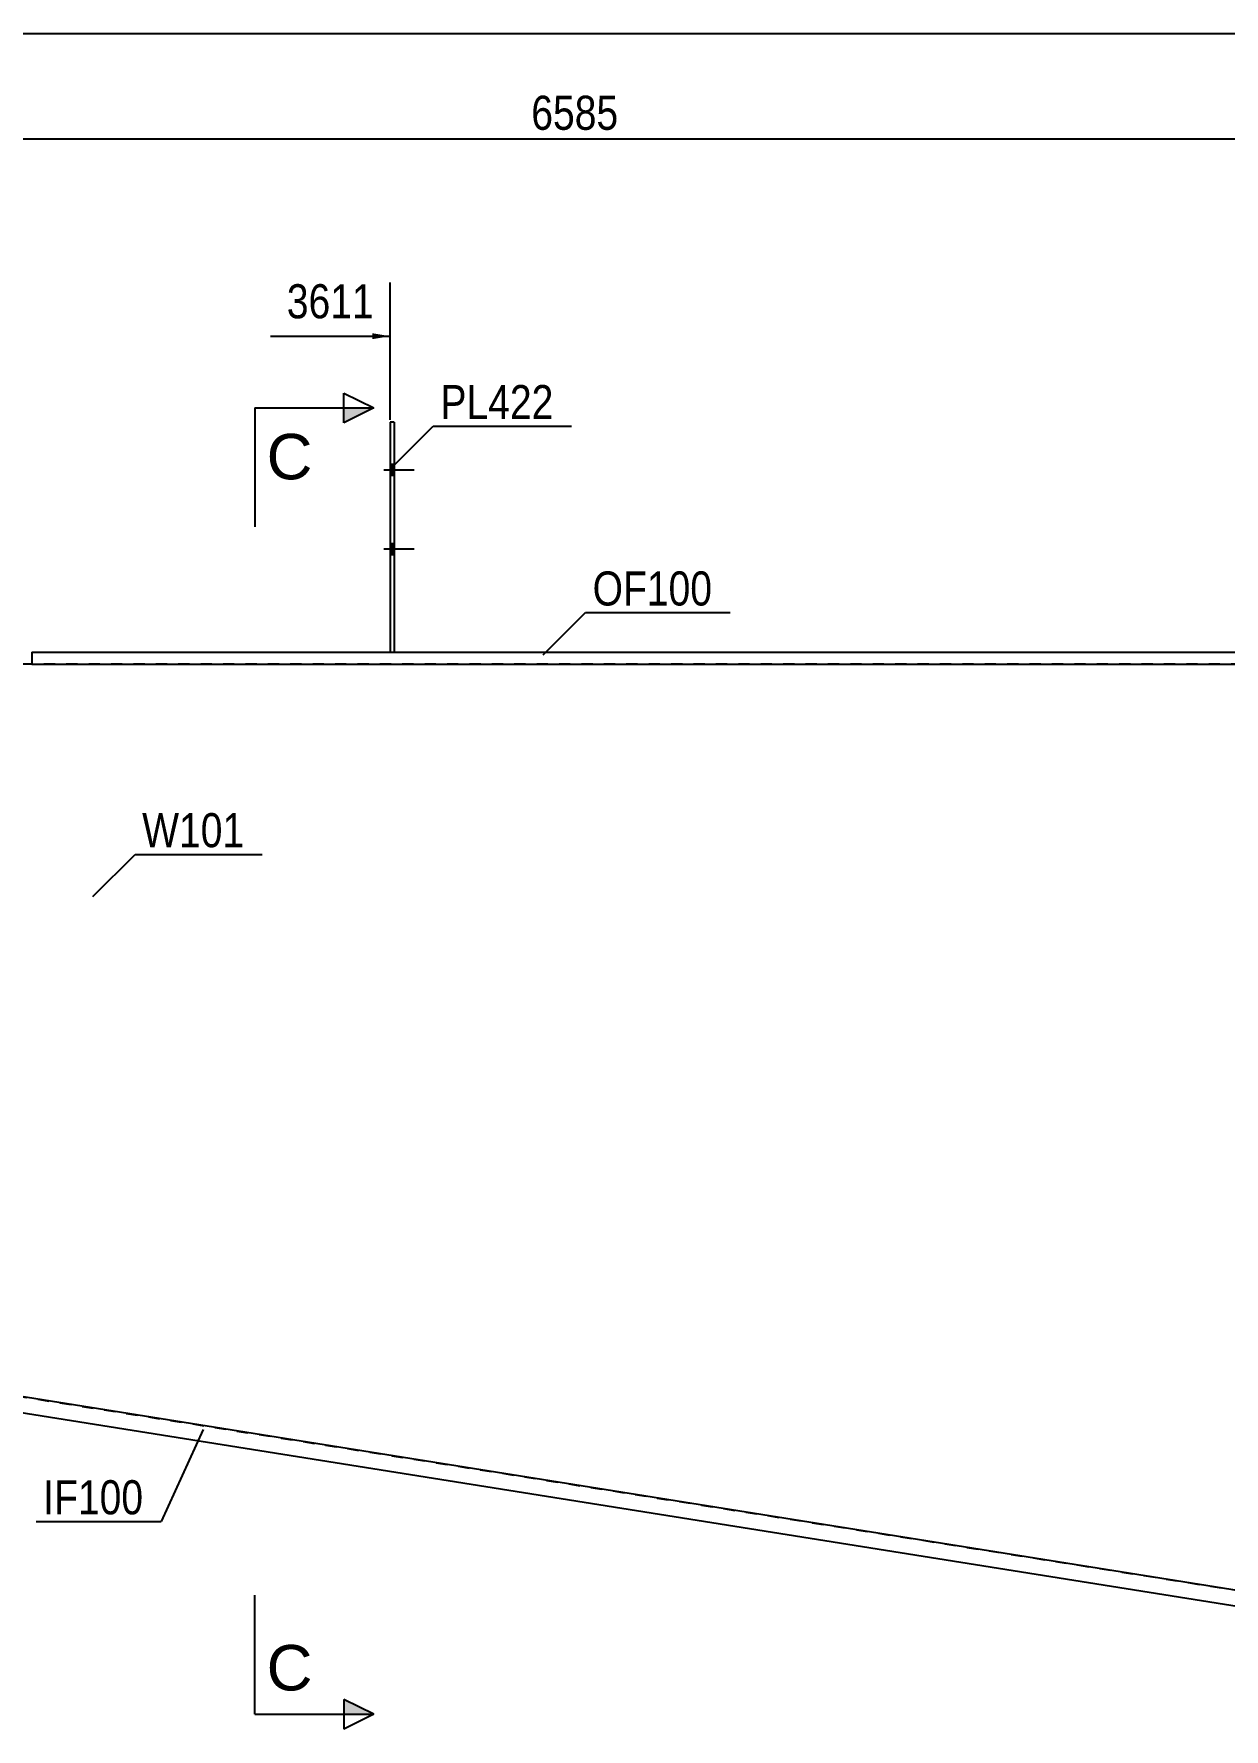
# Model space of a CAD drawing. Header units: millimetres. Extents: x -352 to 52, y -184 to 93.
# Drawn here: x -190.8 to -90.9, y -49.5 to 92.9 of the extents above; entities that cross this region are included whole.
import ezdxf

# ---------------------------------------------------------------- set-up
doc = ezdxf.new("R2010")
doc.units = ezdxf.units.MM
doc.linetypes.add('DXK_LINE_DOT1', pattern=[1.8814, 0.9407, -0.9407])
doc.styles.add('Arial', font='ARIAL.TTF', dxfattribs={"height": 0.2})
doc.styles.add('Arial Narrow', font='ARIALN.TTF', dxfattribs={"height": 0.2})

# ---------------------------------------------------------------- blocks, each defined once
blk = doc.blocks.new('Unknown-628699806-1211')
at = {"color": 5, "linetype": 'Continuous'}
blk.add_line((50.45, 92.95), (-349.55, 92.95), dxfattribs=at)
blk = doc.blocks.new('Bolt-628699806-1707 - 1232')
at = {"linetype": 'Continuous'}
for points in [[(-160.56, 55.87), (-160.56, 56.8), (-160.9, 56.8), (-160.9, 55.87)], [(-160.56, 55.87), (-160.56, 56.8), (-160.9, 56.8), (-160.9, 55.87)], [(-160.56, 49.2), (-160.56, 50.13), (-160.9, 50.13), (-160.9, 49.2)], [(-160.56, 49.2), (-160.56, 50.13), (-160.9, 50.13), (-160.9, 49.2)]]:
    blk.add_hatch(color=3, dxfattribs=at).paths.add_polyline_path(points)
at = {"color": 3, "linetype": 'Continuous'}
for p, q in [((-161.43, 56.33), (-158.9, 56.33)), ((-161.43, 56.33), (-158.9, 56.33)), ((-160.9, 56.8), (-160.56, 56.8)), ((-160.9, 56.8), (-160.56, 56.8)), ((-160.9, 55.87), (-160.56, 55.87)), ((-160.9, 55.87), (-160.56, 55.87)), ((-160.9, 50.13), (-160.56, 50.13)), ((-160.9, 50.13), (-160.56, 50.13)), ((-161.43, 49.67), (-158.9, 49.67)), ((-161.43, 49.67), (-158.9, 49.67)), ((-160.9, 49.2), (-160.56, 49.2)), ((-160.9, 49.2), (-160.56, 49.2))]:
    blk.add_line(p, q, dxfattribs=at)
blk = doc.blocks.new('Part-628699806-1447 - 1232')
at = {"color": 2, "linetype": 'Continuous'}
for p, q in [((-160.56, 60.33), (-160.9, 60.33)), ((-160.9, 60.33), (-160.9, 41)), ((-160.56, 60.33), (-160.56, 41))]:
    blk.add_line(p, q, dxfattribs=at)
at = {"color": 7, "linetype": 'DXK_LINE_DOT1'}
blk.add_line((-160.9, 41), (-160.56, 41), dxfattribs=at)
blk = doc.blocks.new('Part-628699806-1895 - 1232')
at = {"color": 2, "linetype": 'Continuous'}
for p, q in [((-201.64, -20), (-201.85, -21.32)), ((-76.37, -41.32), (-201.85, -21.32)), ((-76.16, -40), (-201.64, -20)), ((-76.16, -40), (-76.37, -41.32))]:
    blk.add_line(p, q, dxfattribs=at)
blk = doc.blocks.new('Part-628699806-1939 - 1232')
at = {"color": 2, "linetype": 'Continuous'}
blk.add_line((-201.64, 40), (-201.64, -20), dxfattribs=at)
at = {"color": 7, "linetype": 'DXK_LINE_DOT1'}
for p, q in [((-76.16, 40), (-201.64, 40)), ((-76.16, -40), (-76.16, 40)), ((-201.64, -20), (-76.16, -40))]:
    blk.add_line(p, q, dxfattribs=at)
blk = doc.blocks.new('Part-628699806-1983 - 1232')
at = {"color": 2, "linetype": 'Continuous'}
for p, q in [((-191, 41), (23.69, 41)), ((-191, 41), (-191, 40)), ((-191, 40), (23.69, 40)), ((23.69, 41), (23.69, 40))]:
    blk.add_line(p, q, dxfattribs=at)
blk = doc.blocks.new('StraightDimension-628699806-2474 - 1232')
at = {"color": 7, "linetype": 'Continuous'}
blk.add_line((-326.82, 84.14), (36.03, 84.14), dxfattribs=at)
at = {"color": 0}
blk.add_wipeout([(-141.14, 84.29), (-141.14, 88.49), (-149.65, 88.49), (-149.65, 84.29)], dxfattribs=at)
at = {"color": 3, "style": 'Arial Narrow'}
blk.add_text('6585', height=2.863, dxfattribs=at).set_placement((-149.05, 84.89))
blk = doc.blocks.new('StraightDimension-628699806-4271 - 1232')
at = {"linetype": 'Continuous'}
blk.add_hatch(color=7, dxfattribs=at).paths.add_polyline_path([(-162.4, 67.8), (-160.9, 67.55), (-162.4, 67.3)])
at = {"color": 7, "linetype": 'Continuous'}
for p, q in [((-160.9, 60.52), (-160.9, 72.05)), ((-170.96, 67.55), (-160.9, 67.55))]:
    blk.add_line(p, q, dxfattribs=at)
at = {"color": 0}
blk.add_wipeout([(-161.67, 68.45), (-161.67, 72.65), (-170.18, 72.65), (-170.18, 68.45)], dxfattribs=at)
at = {"color": 3, "style": 'Arial Narrow'}
blk.add_text('3611', height=2.863, dxfattribs=at).set_placement((-169.58, 69.05))
blk = doc.blocks.new('Mark-628699806-1443 - 1232')
at = {"color": 0}
blk.add_wipeout([(-147.17, 60.58), (-147.17, 63.58), (-156.68, 63.58), (-156.68, 60.58)], dxfattribs=at)
blk.add_wipeout([(-147.17, 60.58), (-147.17, 63.58), (-156.68, 63.58), (-156.68, 60.58)], dxfattribs=at)
at = {"color": 7, "linetype": 'Continuous'}
for p, q in [((-160.81, 56.45), (-157.28, 59.98)), ((-157.28, 59.98), (-145.67, 59.98))]:
    blk.add_line(p, q, dxfattribs=at)
at = {"color": 3, "style": 'Arial Narrow'}
blk.add_text('PL422', height=2.863, dxfattribs=at).set_placement((-156.68, 60.58))
blk = doc.blocks.new('SectionMark-628699806-2652 - 1232')
at = {"linetype": 'Continuous'}
for points in [[(-164.78, 60.27), (-164.78, 61.52), (-162.28, 61.52)], [(-164.78, -48.24), (-164.78, -46.99), (-162.28, -48.24)]]:
    blk.add_hatch(color=30, dxfattribs=at).paths.add_polyline_path(points)
at = {"color": 30, "linetype": 'Continuous'}
for p, q in [((-164.78, 60.27), (-164.78, 62.77)), ((-164.78, 62.77), (-162.28, 61.52)), ((-172.28, 61.52), (-172.28, 51.52)), ((-172.28, 61.52), (-162.28, 61.52)), ((-162.28, 61.52), (-164.78, 60.27)), ((-172.28, -48.24), (-172.28, -38.24)), ((-162.28, -48.24), (-164.78, -46.99)), ((-164.78, -46.99), (-164.78, -49.49)), ((-172.28, -48.24), (-162.28, -48.24)), ((-162.28, -48.24), (-164.78, -49.49))]:
    blk.add_line(p, q, dxfattribs=at)
at = {"color": 0, "linetype": 'Continuous'}
for points in [[(-167.43, 55.52), (-167.43, 59.52), (-171.28, 59.52), (-171.28, 55.52)], [(-167.43, -46.24), (-167.43, -42.24), (-171.28, -42.24), (-171.28, -46.24)]]:
    blk.add_wipeout(points, dxfattribs=at)
at = {"color": 96, "linetype": 'Continuous', "style": 'Arial'}
for p in [(-171.28, 55.52), (-171.28, -46.24)]:
    blk.add_text('C', height=3.82, dxfattribs=at).set_placement(p)
blk = doc.blocks.new('Mark-628699806-1891 - 1232')
at = {"color": 7, "linetype": 'Continuous'}
blk.add_line((-176.6, -24.3), (-180.14, -32.04), dxfattribs=at)
at = {"color": 0}
blk.add_wipeout([(-181.64, -31.44), (-181.64, -28.44), (-190.04, -28.44), (-190.04, -31.44)], dxfattribs=at)
blk.add_wipeout([(-181.64, -31.44), (-181.64, -28.44), (-190.04, -28.44), (-190.04, -31.44)], dxfattribs=at)
at = {"color": 7, "linetype": 'Continuous'}
blk.add_line((-190.64, -32.04), (-180.14, -32.04), dxfattribs=at)
at = {"color": 3, "style": 'Arial Narrow'}
blk.add_text('IF100', height=2.863, dxfattribs=at).set_placement((-190.04, -31.44))
blk = doc.blocks.new('Mark-628699806-1935 - 1232')
at = {"color": 0}
blk.add_wipeout([(-173.14, 24.61), (-173.14, 27.61), (-181.73, 27.61), (-181.73, 24.61)], dxfattribs=at)
blk.add_wipeout([(-173.14, 24.61), (-173.14, 27.61), (-181.73, 27.61), (-181.73, 24.61)], dxfattribs=at)
at = {"color": 7, "linetype": 'Continuous'}
for p, q in [((-185.86, 20.48), (-182.33, 24.01)), ((-182.33, 24.01), (-171.64, 24.01))]:
    blk.add_line(p, q, dxfattribs=at)
at = {"color": 3, "style": 'Arial Narrow'}
blk.add_text('W101', height=2.863, dxfattribs=at).set_placement((-181.73, 24.61))
blk = doc.blocks.new('Mark-628699806-1979 - 1232')
at = {"color": 0}
blk.add_wipeout([(-133.85, 44.92), (-133.85, 47.92), (-143.9, 47.92), (-143.9, 44.92)], dxfattribs=at)
blk.add_wipeout([(-133.85, 44.92), (-133.85, 47.92), (-143.9, 47.92), (-143.9, 44.92)], dxfattribs=at)
at = {"color": 7, "linetype": 'Continuous'}
for p, q in [((-148.04, 40.78), (-144.5, 44.32)), ((-144.5, 44.32), (-132.35, 44.32))]:
    blk.add_line(p, q, dxfattribs=at)
at = {"color": 3, "style": 'Arial Narrow'}
blk.add_text('OF100', height=2.863, dxfattribs=at).set_placement((-143.9, 44.92))

msp = doc.modelspace()

# ---------------------------------------------------------------- block references
for name in ['Unknown-628699806-1211', 'Part-628699806-1447 - 1232', 'Bolt-628699806-1707 - 1232', 'Part-628699806-1939 - 1232', 'Part-628699806-1983 - 1232', 'Part-628699806-1895 - 1232']:
    msp.add_blockref(name, (0, 0))

# ---------------------------------------------------------------- next in the draw order: block references
for name in ['StraightDimension-628699806-2474 - 1232', 'Mark-628699806-1891 - 1232']:
    msp.add_blockref(name, (0, 0))

# ---------------------------------------------------------------- next in the draw order: block references
for name in ['StraightDimension-628699806-4271 - 1232', 'Mark-628699806-1979 - 1232']:
    msp.add_blockref(name, (0, 0))

# ---------------------------------------------------------------- next in the draw order: block references
for name in ['SectionMark-628699806-2652 - 1232', 'Mark-628699806-1443 - 1232']:
    msp.add_blockref(name, (0, 0))

# ---------------------------------------------------------------- next in the draw order: block references
msp.add_blockref('Mark-628699806-1935 - 1232', (0, 0))

doc.saveas('drawing.dxf')
